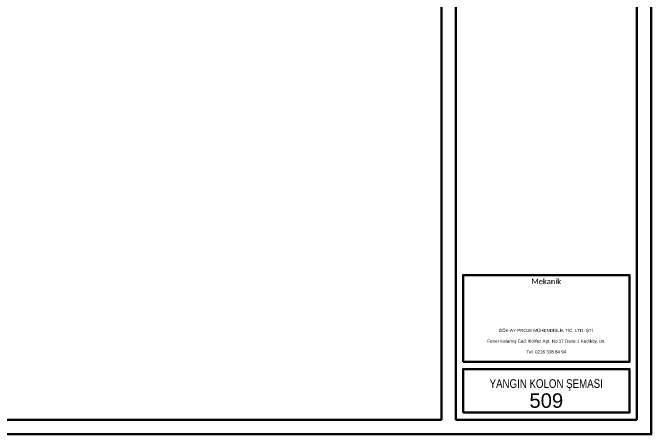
# Model space of a CAD drawing. Header units: centimetres. Extents: x 65749 to 90749, y -125491 to -105491.
# Drawn here: x 81927 to 90749, y -125491 to -119667 of the extents above; entities that cross this region are included whole.
import ezdxf
from ezdxf.enums import TextEntityAlignment as Align

# ---------------------------------------------------------------- set-up
doc = ezdxf.new("R2010")
doc.units = ezdxf.units.CM
doc.header["$MEASUREMENT"] = 0
doc.layers.get('0').update_dxf_attribs({"color": 255})
doc.layers.add('1-BASLIK', color=53, linetype='Continuous', lineweight=25)
doc.layers.add('Y-BASLIK', color=183, linetype='Continuous', lineweight=15)
doc.styles.add('ARIAL', font='arial.ttf')
doc.styles.add('xref-antet-A0$0$XREF-ANTET-A0$0$ARIAL', font='calibri.ttf')
doc.styles.add('xref-antet-A0$0$XREF-ANTET-A0$0$ARIAL_ITALIC', font='calibri.ttf')

# ---------------------------------------------------------------- blocks, each defined once
blk = doc.blocks.new('UP_ANTET_01')
at = {"lineweight": 50}
for points in [[(618037.4, 97965.8), (618037.4, 117965.8), (643037.4, 117965.8), (643037.4, 97965.8)], [(640137.4, 98165.8), (618237.4, 98165.8), (618237.4, 117765.8), (640137.4, 117765.8)], [(642837.4, 117765.8), (640337.4, 117765.8), (640337.4, 98165.8), (642837.4, 98165.8)], [(640437.4, 98965.8), (640437.4, 100165.8), (642737.4, 100165.8), (642737.4, 98965.8)], [(640437.4, 98265.8), (640437.4, 98865.8), (642737.4, 98865.8), (642737.4, 98265.8)]]:
    blk.add_lwpolyline(points, close=True, dxfattribs=at)

msp = doc.modelspace()

# ---------------------------------------------------------------- block references
at = {"layer": '1-BASLIK'}
msp.add_blockref('UP_ANTET_01', (-552288.2, -223456.9, 0), dxfattribs=at)

# ---------------------------------------------------------------- texts
at = {"layer": '1-BASLIK', "linetype": 'Continuous', "lineweight": 0, "style": 'xref-antet-A0$0$XREF-ANTET-A0$0$ARIAL_ITALIC'}
msp.add_text('Mekanik', height=75.23, dxfattribs=at).set_placement((89299.2, -123379.4, 0), align=Align.MIDDLE_CENTER)
at = {"layer": '1-BASLIK', "insert": (89299.2, -124204.8, 0), "char_height": 44.252, "attachment_point": 5, "style": 'xref-antet-A0$0$XREF-ANTET-A0$0$ARIAL'}
msp.add_mtext_dynamic_manual_height_columns('{\\fArial|b0|i0|c162|p34;GÖK-AY PROJE MÜHENDİSLİK TİC. LTD. ŞTİ.\\P\\PFener Kalamış Cad. Körfez Apt. No:17 Daire:1 Kadıköy, İst.\\P\\pxql; \\P\\pq*;Tel: 0216 338 84 94}', width=3114.086, gutter_width=37.5, heights=[0], dxfattribs=at)
at = {"layer": 'Y-BASLIK', "style": 'ARIAL', "width": 0.8}
msp.add_text('YANGIN KOLON ŞEMASI', height=120, dxfattribs=at).set_placement((89297.9, -124791.1, 0), align=Align.MIDDLE_CENTER)
at = {"layer": 'Y-BASLIK', "linetype": 'Continuous', "style": 'ARIAL'}
msp.add_text('509', height=200, dxfattribs=at).set_placement((89299.2, -125026.1, 0), align=Align.MIDDLE_CENTER)

doc.saveas('drawing.dxf')
